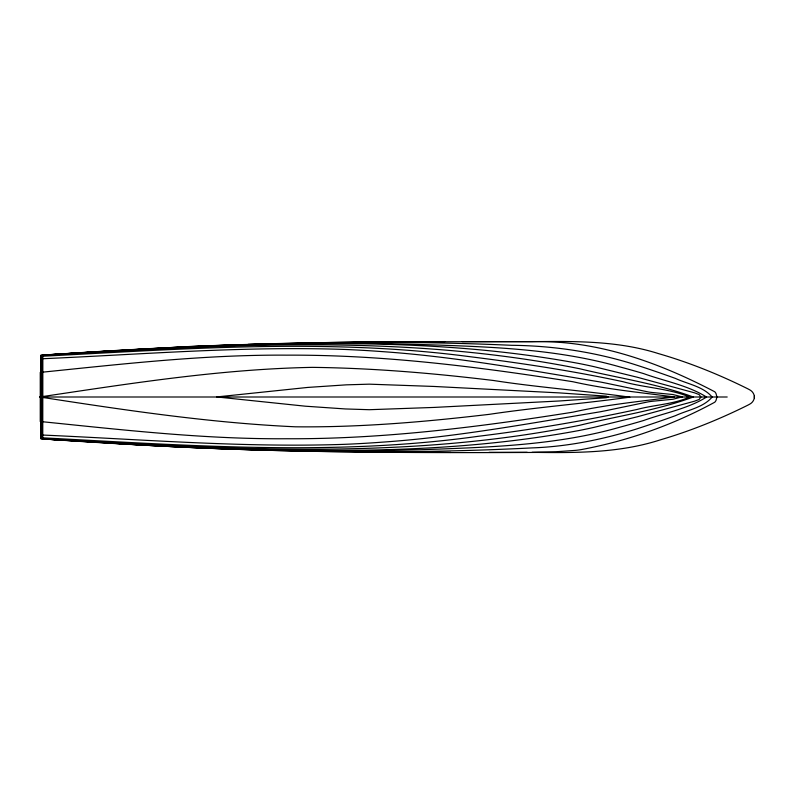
<?xml version="1.0" encoding="UTF-8"?>
<svg xmlns="http://www.w3.org/2000/svg" width="794" height="794" viewBox="0 0 794 794"><rect width="100%" height="100%" fill="white"/><g stroke="black" fill="none" stroke-linecap="round" stroke-linejoin="round"><path stroke-width="1.19" d="M754.201 397.834L754.201 396.166M607.867 396.712L607.728 396.861A3.434 3.434 0 0 1 606.189 397.725L559.482 400.98L434.159 407.421L369.309 409.704L345.38 408.95L305.382 406.2L216.712 396.94L307.794 387.422L346.343 384.842L369.309 384.167L433.931 386.45L559.482 392.901L606.189 396.146A3.513 3.513 0 0 1 607.638 396.931L607.867 397.179M111.755 350.908L42.747 355.196L42.747 438.864L67.639 440.442M131.328 349.777C280.59 342.978 432.065 335.912 579.729 363.632A589.833 589.833 0 0 1 594.329 366.729L637.254 377.229L694.591 392.851L699.177 394.598L700.904 397.01L699.177 399.432L694.591 401.178L637.254 416.8L594.329 427.291A589.833 589.833 0 0 1 579.729 430.388C432.065 458.098 280.59 451.071 131.328 444.283M237.416 344.705L192.634 346.323L40.861 355.146L40.861 438.844L122.871 443.677M248.036 344.378L354.233 341.916L541.042 341.569C580.454 341.162 620.59 341.549 658.524 353.618C689.242 362.481 718.997 374.5 747.62 388.713A83.34 83.34 0 0 1 749.238 389.576L749.973 389.983A8.863 8.863 0 0 1 754.36 396.146M278.476 344.219L367.672 342.194L444.968 341.579M532.04 452.302L555.85 451.746L575.729 450.347A75.073 75.073 0 0 0 581.456 449.563C627.915 440.918 673.411 424.78 714.799 402.191A7.424 7.424 0 0 0 716.049 400.355L716.932 397L716.049 393.645A7.424 7.424 0 0 0 714.799 391.799C658.792 362.382 596.254 339.763 532.04 341.698L462.336 341.618M489.015 452.362L527.196 452.302M44.464 397L727.205 397M450.913 452.431L371.632 451.865L278.476 449.781M42.479 437.822C187.453 445.345 333.817 456.471 478.276 436.293C531.633 429.743 584.662 420.81 637.205 409.426C654.077 404.851 672.488 404.414 688.527 397.496L688.527 396.563C667.843 388.345 644.42 387.72 622.943 381.686C571.809 370.729 520.07 362.908 468.182 356.476C326.969 337.986 184.099 348.963 42.479 356.248L42.419 438.884L90.923 441.95M111.755 443.141C253.643 452.57 395.948 453.017 538.084 452.431C578.975 452.927 620.68 452.64 660.013 439.955C690.194 431.132 719.463 419.272 747.62 405.287A83.34 83.34 0 0 0 749.238 404.424L749.973 404.017A8.863 8.863 0 0 0 754.36 397.863M90.585 441.871C209.169 449.652 328.111 453.652 446.903 448.779C505.143 446.546 563.978 443.29 620.293 427.083A807.25 807.25 0 0 0 643.686 420.483C664.518 412.93 687.842 408.841 706.541 397.05C687.842 385.269 664.518 381.17 643.686 373.617A807.24 807.24 0 0 0 620.293 367.027C553.825 347.961 484.151 346.67 415.55 344.328C291.07 340.348 166.591 347.008 42.419 355.226L42.419 396.96M48.543 438.983C218.896 448.868 391.65 459.746 560.574 428.929A915.542 915.542 0 0 0 579.63 425.286C617.395 416.076 656.975 410.468 693.261 397.01C656.975 383.552 617.414 377.894 579.63 368.734A915.532 915.532 0 0 0 560.574 365.091C389.169 333.867 213.904 345.39 41.08 355.523L41.08 438.496L43.005 438.625M40.256 396.911L40.256 421.505C122.197 429.832 204.306 439.33 286.793 438.745C382.787 439.221 478.296 427.142 572.95 412.165C606.348 404.652 640.728 401.377 674.354 396.95C640.728 392.524 606.348 389.249 572.95 381.745C478.296 366.759 382.787 354.68 286.793 355.156C204.306 354.571 122.197 364.069 40.256 372.396L40.256 396.911M712.149 397.05C703.335 407.6 687.624 410.041 675.426 415.679C662.127 420.492 648.738 425.068 635.269 429.395C601.822 439.678 567.164 446.685 532.119 447.895C368.793 456.242 205.06 450.198 42.042 438.874L42.042 355.196C198.252 344.437 355.097 338.284 511.634 345.301C552.376 345.698 592.999 351.702 631.964 363.662C646.564 368.257 661.045 373.22 675.426 378.42C687.624 384.058 703.335 386.499 712.149 397.05M682.115 396.891L673.014 399.233L652.112 401.298A99.151 99.151 0 0 0 648.549 401.784L612.015 409.386A462.128 462.128 0 0 1 599.936 411.838C527.692 423.788 455.508 437.117 382.341 442.149A1118.101 1118.101 0 0 1 344.775 444.322C243.738 447.806 142.771 439.429 41.884 435.013L41.884 358.769C142.771 354.352 243.738 345.976 344.775 349.449A1118.101 1118.101 0 0 1 382.341 351.623C455.508 356.665 527.692 369.984 599.936 381.934A462.128 462.128 0 0 1 612.015 384.395L648.549 391.998A99.151 99.151 0 0 0 652.112 392.484L673.014 394.549L682.115 396.891M629.702 397.169C583.272 403.62 535.871 407.382 489.273 414.339C424.949 421.951 360.218 427.48 295.398 426.805C209.596 422.894 124.499 410.081 39.7 396.99C130.077 383.512 220.792 369.071 312.31 367.364C372.982 368.088 433.504 373.21 493.709 380.524C538.798 387.512 584.771 390.757 629.702 397.169"/></g></svg>
